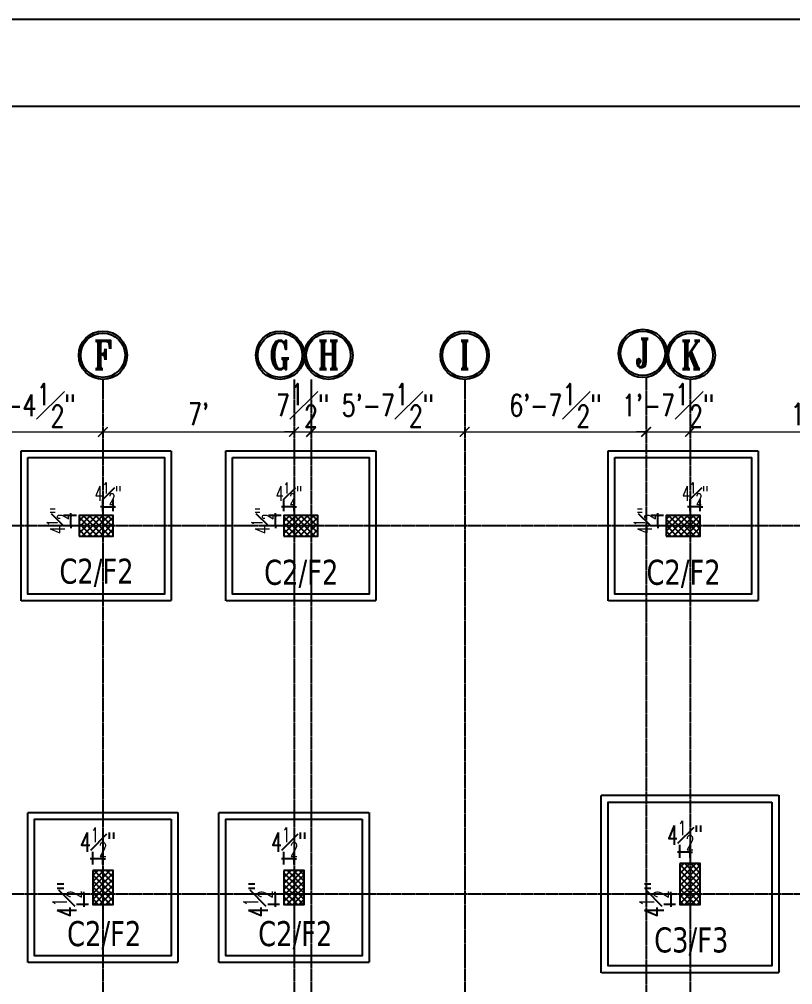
# Model space of a CAD drawing. Header units: inches. Extents: x 99023 to 109265, y 17199 to 18675.
# Drawn here: x 107194.7 to 107534.6, y 18208.2 to 18632.6 of the extents above; entities that cross this region are included whole.
import ezdxf
from ezdxf.enums import TextEntityAlignment as Align

# ---------------------------------------------------------------- set-up
doc = ezdxf.new("R2010")
doc.units = ezdxf.units.IN
doc.linetypes.add('CENTER', pattern=[2, 1.25, -0.25, 0.25, -0.25])
doc.linetypes.add('HIDDEN', pattern=[0.375, 0.25, -0.125])
doc.layers.get('0').update_dxf_attribs({"color": 255})
for name, color, linetype in [('Column', 170, 'Continuous'), ('FOOT', 4, 'Continuous'), ('FRN', 8, 'Continuous'), ('GRID-DIM', 5, 'Continuous'), ('HAT', 8, 'Continuous'), ('HATCH', 8, 'Continuous'), ('I-WALL-PATT', 7, 'Continuous'), ('PLAN', 1, 'Continuous'), ('TEXT', 7, 'Continuous')]:
    doc.layers.add(name, color=color, linetype=linetype)
doc.layers.add('DIM', color=250, linetype='Continuous', lineweight=15)
doc.styles.add('JCK', font='verdana.ttf', dxfattribs={"width": 0.75})
doc.styles.add('ROMANS', font='romans.shx', dxfattribs={"width": 0.75})
doc.styles.add('ROMANT', font='romant.shx')
doc.styles.get("Standard").update_dxf_attribs({"font": 'arial.ttf'})
doc.styles.add('style2', font='romans.shx', dxfattribs={"width": 0.65})
doc.dimstyles.new('115', dxfattribs={"dimscale": 4.25, "dimtxt": 3, "dimasz": 0.5, "dimexe": 0.75, "dimexo": 0.75, "dimgap": 0.25, "dimtad": 1, "dimdec": 8, "dimzin": 0, "dimdsep": 46, "dimlunit": 4, "dimtxsty": 'style2', "dimblk": 'DOT', "dimcen": 0.25, "dimdle": 0.75, "dimclrd": 5, "dimclre": 5, "dimclrt": 2, "dimadec": 0, "dimazin": 0, "dimtfac": 0.75, "dimtdec": 8, "dimtix": 1, "dimtmove": 2, "dimatfit": 0, "dimfxl": 1, "dimfrac": 1, "dimtolj": 1, "dimtzin": 0, "dimlwd": -1, "dimlwe": -1, "dimarcsym": 0})
doc.dimstyles.new('ISO-25', dxfattribs={"dimtxt": 5, "dimasz": 2, "dimexe": 1.25, "dimexo": 0.625, "dimtad": 0, "dimdec": 1, "dimlunit": 4, "dimtxsty": 'Standard', "dimblk": 'ARCHTICK', "dimcen": 2.5, "dimclrd": 5, "dimclre": 5, "dimclrt": 6, "dimadec": 0, "dimazin": 0, "dimtfac": 1, "dimtdec": 1, "dimtmove": 0, "dimatfit": 3, "dimfxl": 1, "dimarcsym": 0})
doc.dimstyles.new('JCK', dxfattribs={"dimscale": 4.25, "dimtxt": 3.25, "dimasz": 1.5, "dimexe": 1, "dimexo": 1, "dimgap": 0.5, "dimtad": 1, "dimdec": 1, "dimzin": 0, "dimdsep": 46, "dimlunit": 4, "dimtxsty": 'ROMANS', "dimblk": 'ARCHTICK', "dimcen": 0.09, "dimdle": 1, "dimclrd": 5, "dimclre": 5, "dimclrt": 6, "dimadec": 0, "dimazin": 0, "dimtfac": 1, "dimtdec": 1, "dimtix": 1, "dimtmove": 2, "dimatfit": 0, "dimfxl": 1, "dimfrac": 1, "dimtolj": 1, "dimtzin": 0, "dimlwd": -1, "dimlwe": -1, "dimarcsym": 0})

# ---------------------------------------------------------------- blocks, each defined once
blk = doc.blocks.new('_ArchTick')
at = {"color": 0, "linetype": 'ByBlock', "const_width": 0.15}
blk.add_lwpolyline([(-0.5, -0.5), (0.5, 0.5)], dxfattribs=at)
blk = doc.blocks.new('*D104')
at = {"layer": 'Defpoints', "color": 0, "linetype": 'ByBlock', "lineweight": -2, "transparency": 16777216}
for p in [(103742.79, 18414.44), (103748.47, 18414.44), (103748.47, 18409.94)]:
    blk.add_point(p, dxfattribs=at)
at = {"layer": 'GRID-DIM', "color": 5, "linetype": 'ByBlock', "transparency": 16777216}
for p, q in [((103742.79, 18414.44), (103742.79, 18415.5)), ((103745.28, 18414.44), (103739.6, 18414.44)), ((103742.79, 18409.94), (103742.79, 18414.44)), ((103745.28, 18409.94), (103739.6, 18409.94)), ((103742.79, 18409.94), (103742.79, 18408.88))]:
    blk.add_line(p, q, dxfattribs=at)
at = {"layer": 'GRID-DIM', "color": 5, "linetype": 'ByBlock', "transparency": 16777216, "xscale": 1.0625, "yscale": 1.0625, "zscale": 1.0625}
for p, rotation in [((103742.79, 18414.44), 270), ((103742.79, 18409.94), 90)]:
    blk.add_blockref('_ArchTick', p, dxfattribs=dict(at, rotation=rotation))
at = {"layer": 'GRID-DIM', "color": 2, "linetype": 'ByBlock', "transparency": 16777216, "insert": (103736.95, 18412.19), "char_height": 6.375, "attachment_point": 5, "rotation": 90, "style": 'style2'}
blk.add_mtext('\\A1;4{\\H0.75x;\\S1#2;}"', dxfattribs=at)
blk = doc.blocks.new('*D105')
at = {"layer": 'Defpoints', "color": 0, "linetype": 'ByBlock', "lineweight": -2, "transparency": 16777216}
for p in [(103756.88, 18418.3), (103756.88, 18413.16), (103761.38, 18413.16)]:
    blk.add_point(p, dxfattribs=at)
at = {"layer": 'GRID-DIM', "color": 5, "linetype": 'ByBlock', "transparency": 16777216}
for p, q in [((103756.88, 18416.35), (103756.88, 18421.48)), ((103761.38, 18416.35), (103761.38, 18421.48)), ((103756.88, 18418.3), (103755.82, 18418.3)), ((103761.38, 18418.3), (103756.88, 18418.3)), ((103761.38, 18418.3), (103762.45, 18418.3))]:
    blk.add_line(p, q, dxfattribs=at)
at = {"layer": 'GRID-DIM', "color": 5, "linetype": 'ByBlock', "transparency": 16777216, "xscale": 1.0625, "yscale": 1.0625, "zscale": 1.0625}
blk.add_blockref('_ArchTick', (103756.88, 18418.3), dxfattribs=at)
at = {"layer": 'GRID-DIM', "color": 5, "linetype": 'ByBlock', "transparency": 16777216, "xscale": 1.0625, "yscale": 1.0625, "zscale": 1.0625, "rotation": 180}
blk.add_blockref('_ArchTick', (103761.38, 18418.3), dxfattribs=at)
at = {"layer": 'GRID-DIM', "color": 2, "linetype": 'ByBlock', "transparency": 16777216, "insert": (103759.13, 18424.14), "char_height": 6.375, "attachment_point": 5, "style": 'style2'}
blk.add_mtext('\\A1;4{\\H0.75x;\\S1#2;}"', dxfattribs=at)
blk = doc.blocks.new('*D108')
at = {"layer": 'Defpoints', "color": 0, "linetype": 'ByBlock', "lineweight": -2, "transparency": 16777216}
for p in [(103574.75, 18414.44), (103580.43, 18414.44), (103580.43, 18409.94)]:
    blk.add_point(p, dxfattribs=at)
at = {"layer": 'GRID-DIM', "color": 5, "linetype": 'ByBlock', "transparency": 16777216}
for p, q in [((103574.75, 18414.44), (103574.75, 18415.5)), ((103577.24, 18414.44), (103571.56, 18414.44)), ((103574.75, 18409.94), (103574.75, 18414.44)), ((103577.24, 18409.94), (103571.56, 18409.94)), ((103574.75, 18409.94), (103574.75, 18408.88))]:
    blk.add_line(p, q, dxfattribs=at)
at = {"layer": 'GRID-DIM', "color": 5, "linetype": 'ByBlock', "transparency": 16777216, "xscale": 1.0625, "yscale": 1.0625, "zscale": 1.0625}
for p, rotation in [((103574.75, 18414.44), 270), ((103574.75, 18409.94), 90)]:
    blk.add_blockref('_ArchTick', p, dxfattribs=dict(at, rotation=rotation))
at = {"layer": 'GRID-DIM', "color": 2, "linetype": 'ByBlock', "transparency": 16777216, "insert": (103568.91, 18412.19), "char_height": 6.375, "attachment_point": 5, "rotation": 90, "style": 'style2'}
blk.add_mtext('\\A1;4{\\H0.75x;\\S1#2;}"', dxfattribs=at)
blk = doc.blocks.new('*D109')
at = {"layer": 'Defpoints', "color": 0, "linetype": 'ByBlock', "lineweight": -2, "transparency": 16777216}
for p in [(103578.34, 18418.3), (103578.34, 18413.16), (103582.84, 18413.16)]:
    blk.add_point(p, dxfattribs=at)
at = {"layer": 'GRID-DIM', "color": 5, "linetype": 'ByBlock', "transparency": 16777216}
for p, q in [((103578.34, 18416.35), (103578.34, 18421.48)), ((103582.84, 18416.35), (103582.84, 18421.48)), ((103578.34, 18418.3), (103577.28, 18418.3)), ((103582.84, 18418.3), (103578.34, 18418.3)), ((103582.84, 18418.3), (103583.91, 18418.3))]:
    blk.add_line(p, q, dxfattribs=at)
at = {"layer": 'GRID-DIM', "color": 5, "linetype": 'ByBlock', "transparency": 16777216, "xscale": 1.0625, "yscale": 1.0625, "zscale": 1.0625}
blk.add_blockref('_ArchTick', (103578.34, 18418.3), dxfattribs=at)
at = {"layer": 'GRID-DIM', "color": 5, "linetype": 'ByBlock', "transparency": 16777216, "xscale": 1.0625, "yscale": 1.0625, "zscale": 1.0625, "rotation": 180}
blk.add_blockref('_ArchTick', (103582.84, 18418.3), dxfattribs=at)
at = {"layer": 'GRID-DIM', "color": 2, "linetype": 'ByBlock', "transparency": 16777216, "insert": (103580.59, 18424.14), "char_height": 6.375, "attachment_point": 5, "style": 'style2'}
blk.add_mtext('\\A1;4{\\H0.75x;\\S1#2;}"', dxfattribs=at)
blk = doc.blocks.new('*D110')
at = {"layer": 'Defpoints', "color": 0, "linetype": 'ByBlock', "lineweight": -2, "transparency": 16777216}
for p in [(103484.75, 18414.44), (103490.43, 18414.44), (103490.43, 18409.94)]:
    blk.add_point(p, dxfattribs=at)
at = {"layer": 'GRID-DIM', "color": 5, "linetype": 'ByBlock', "transparency": 16777216}
for p, q in [((103484.75, 18414.44), (103484.75, 18415.5)), ((103487.24, 18414.44), (103481.56, 18414.44)), ((103484.75, 18409.94), (103484.75, 18414.44)), ((103487.24, 18409.94), (103481.56, 18409.94)), ((103484.75, 18409.94), (103484.75, 18408.88))]:
    blk.add_line(p, q, dxfattribs=at)
at = {"layer": 'GRID-DIM', "color": 5, "linetype": 'ByBlock', "transparency": 16777216, "xscale": 1.0625, "yscale": 1.0625, "zscale": 1.0625}
for p, rotation in [((103484.75, 18414.44), 270), ((103484.75, 18409.94), 90)]:
    blk.add_blockref('_ArchTick', p, dxfattribs=dict(at, rotation=rotation))
at = {"layer": 'GRID-DIM', "color": 2, "linetype": 'ByBlock', "transparency": 16777216, "insert": (103478.91, 18412.19), "char_height": 6.375, "attachment_point": 5, "rotation": 90, "style": 'style2'}
blk.add_mtext('\\A1;4{\\H0.75x;\\S1#2;}"', dxfattribs=at)
blk = doc.blocks.new('*D111')
at = {"layer": 'Defpoints', "color": 0, "linetype": 'ByBlock', "lineweight": -2, "transparency": 16777216}
for p in [(103503.34, 18418.3), (103498.84, 18413.16), (103503.34, 18413.16)]:
    blk.add_point(p, dxfattribs=at)
at = {"layer": 'GRID-DIM', "color": 5, "linetype": 'ByBlock', "transparency": 16777216}
for p, q in [((103498.84, 18416.35), (103498.84, 18421.48)), ((103503.34, 18416.35), (103503.34, 18421.48)), ((103498.84, 18418.3), (103497.78, 18418.3)), ((103498.84, 18418.3), (103503.34, 18418.3)), ((103503.34, 18418.3), (103504.41, 18418.3))]:
    blk.add_line(p, q, dxfattribs=at)
at = {"layer": 'GRID-DIM', "color": 5, "linetype": 'ByBlock', "transparency": 16777216, "xscale": 1.0625, "yscale": 1.0625, "zscale": 1.0625}
blk.add_blockref('_ArchTick', (103498.84, 18418.3), dxfattribs=at)
at = {"layer": 'GRID-DIM', "color": 5, "linetype": 'ByBlock', "transparency": 16777216, "xscale": 1.0625, "yscale": 1.0625, "zscale": 1.0625, "rotation": 180}
blk.add_blockref('_ArchTick', (103503.34, 18418.3), dxfattribs=at)
at = {"layer": 'GRID-DIM', "color": 2, "linetype": 'ByBlock', "transparency": 16777216, "insert": (103501.09, 18424.14), "char_height": 6.375, "attachment_point": 5, "style": 'style2'}
blk.add_mtext('\\A1;4{\\H0.75x;\\S1#2;}"', dxfattribs=at)
blk = doc.blocks.new('*D46')
at = {"layer": 'Defpoints', "color": 0, "linetype": 'ByBlock', "lineweight": -2, "transparency": 16777216}
for p in [(103494.34, 18263.46), (103494.34, 18257.78), (103498.84, 18257.78)]:
    blk.add_point(p, dxfattribs=at)
at = {"layer": 'GRID-DIM', "color": 5, "linetype": 'ByBlock', "transparency": 16777216}
for p, q in [((103494.34, 18260.97), (103494.34, 18266.65)), ((103498.84, 18260.97), (103498.84, 18266.65)), ((103494.34, 18263.46), (103493.28, 18263.46)), ((103498.84, 18263.46), (103494.34, 18263.46)), ((103498.84, 18263.46), (103499.91, 18263.46))]:
    blk.add_line(p, q, dxfattribs=at)
at = {"layer": 'GRID-DIM', "color": 5, "linetype": 'ByBlock', "transparency": 16777216, "xscale": 1.0625, "yscale": 1.0625, "zscale": 1.0625}
blk.add_blockref('_ArchTick', (103494.34, 18263.46), dxfattribs=at)
at = {"layer": 'GRID-DIM', "color": 5, "linetype": 'ByBlock', "transparency": 16777216, "xscale": 1.0625, "yscale": 1.0625, "zscale": 1.0625, "rotation": 180}
blk.add_blockref('_ArchTick', (103498.84, 18263.46), dxfattribs=at)
at = {"layer": 'GRID-DIM', "color": 2, "linetype": 'ByBlock', "transparency": 16777216, "insert": (103496.59, 18270.9), "char_height": 8.5, "attachment_point": 5, "style": 'style2'}
blk.add_mtext('\\A1;4{\\H0.75x;\\S1#2;}"', dxfattribs=at)
blk = doc.blocks.new('*D47')
at = {"layer": 'Defpoints', "color": 0, "linetype": 'ByBlock', "lineweight": -2, "transparency": 16777216}
for p in [(103495.62, 18247.94), (103490.49, 18243.44), (103495.62, 18243.44)]:
    blk.add_point(p, dxfattribs=at)
at = {"layer": 'GRID-DIM', "color": 5, "linetype": 'ByBlock', "transparency": 16777216}
for p, q in [((103492.44, 18247.94), (103487.3, 18247.94)), ((103490.49, 18247.94), (103490.49, 18249)), ((103490.49, 18247.94), (103490.49, 18243.44)), ((103492.44, 18243.44), (103487.3, 18243.44)), ((103490.49, 18243.44), (103490.49, 18242.38))]:
    blk.add_line(p, q, dxfattribs=at)
at = {"layer": 'GRID-DIM', "color": 5, "linetype": 'ByBlock', "transparency": 16777216, "xscale": 1.0625, "yscale": 1.0625, "zscale": 1.0625}
for p, rotation in [((103490.49, 18247.94), 270), ((103490.49, 18243.44), 90)]:
    blk.add_blockref('_ArchTick', p, dxfattribs=dict(at, rotation=rotation))
at = {"layer": 'GRID-DIM', "color": 2, "linetype": 'ByBlock', "transparency": 16777216, "insert": (103483.05, 18245.69), "char_height": 8.5, "attachment_point": 5, "rotation": 90, "style": 'style2'}
blk.add_mtext('\\A1;4{\\H0.75x;\\S1#2;}"', dxfattribs=at)
blk = doc.blocks.new('*D48')
at = {"layer": 'Defpoints', "color": 0, "linetype": 'ByBlock', "lineweight": -2, "transparency": 16777216}
for p in [(103578.34, 18263.46), (103578.34, 18257.78), (103582.84, 18257.78)]:
    blk.add_point(p, dxfattribs=at)
at = {"layer": 'GRID-DIM', "color": 5, "linetype": 'ByBlock', "transparency": 16777216}
for p, q in [((103578.34, 18260.97), (103578.34, 18266.65)), ((103582.84, 18260.97), (103582.84, 18266.65)), ((103578.34, 18263.46), (103577.28, 18263.46)), ((103582.84, 18263.46), (103578.34, 18263.46)), ((103582.84, 18263.46), (103583.91, 18263.46))]:
    blk.add_line(p, q, dxfattribs=at)
at = {"layer": 'GRID-DIM', "color": 5, "linetype": 'ByBlock', "transparency": 16777216, "xscale": 1.0625, "yscale": 1.0625, "zscale": 1.0625}
blk.add_blockref('_ArchTick', (103578.34, 18263.46), dxfattribs=at)
at = {"layer": 'GRID-DIM', "color": 5, "linetype": 'ByBlock', "transparency": 16777216, "xscale": 1.0625, "yscale": 1.0625, "zscale": 1.0625, "rotation": 180}
blk.add_blockref('_ArchTick', (103582.84, 18263.46), dxfattribs=at)
at = {"layer": 'GRID-DIM', "color": 2, "linetype": 'ByBlock', "transparency": 16777216, "insert": (103580.59, 18270.9), "char_height": 8.5, "attachment_point": 5, "style": 'style2'}
blk.add_mtext('\\A1;4{\\H0.75x;\\S1#2;}"', dxfattribs=at)
blk = doc.blocks.new('*D49')
at = {"layer": 'Defpoints', "color": 0, "linetype": 'ByBlock', "lineweight": -2, "transparency": 16777216}
for p in [(103579.62, 18247.94), (103574.49, 18243.44), (103579.62, 18243.44)]:
    blk.add_point(p, dxfattribs=at)
at = {"layer": 'GRID-DIM', "color": 5, "linetype": 'ByBlock', "transparency": 16777216}
for p, q in [((103576.44, 18247.94), (103571.3, 18247.94)), ((103574.49, 18247.94), (103574.49, 18249)), ((103574.49, 18247.94), (103574.49, 18243.44)), ((103576.44, 18243.44), (103571.3, 18243.44)), ((103574.49, 18243.44), (103574.49, 18242.38))]:
    blk.add_line(p, q, dxfattribs=at)
at = {"layer": 'GRID-DIM', "color": 5, "linetype": 'ByBlock', "transparency": 16777216, "xscale": 1.0625, "yscale": 1.0625, "zscale": 1.0625}
for p, rotation in [((103574.49, 18247.94), 270), ((103574.49, 18243.44), 90)]:
    blk.add_blockref('_ArchTick', p, dxfattribs=dict(at, rotation=rotation))
at = {"layer": 'GRID-DIM', "color": 2, "linetype": 'ByBlock', "transparency": 16777216, "insert": (103567.05, 18245.69), "char_height": 8.5, "attachment_point": 5, "rotation": 90, "style": 'style2'}
blk.add_mtext('\\A1;4{\\H0.75x;\\S1#2;}"', dxfattribs=at)
blk = doc.blocks.new('*D50')
at = {"layer": 'Defpoints', "color": 0, "linetype": 'ByBlock', "lineweight": -2, "transparency": 16777216}
for p in [(103752.38, 18266.46), (103752.38, 18260.78), (103756.88, 18260.78)]:
    blk.add_point(p, dxfattribs=at)
at = {"layer": 'GRID-DIM', "color": 5, "linetype": 'ByBlock', "transparency": 16777216}
for p, q in [((103752.38, 18263.97), (103752.38, 18269.65)), ((103756.88, 18263.97), (103756.88, 18269.65)), ((103752.38, 18266.46), (103751.32, 18266.46)), ((103756.88, 18266.46), (103752.38, 18266.46)), ((103756.88, 18266.46), (103757.95, 18266.46))]:
    blk.add_line(p, q, dxfattribs=at)
at = {"layer": 'GRID-DIM', "color": 5, "linetype": 'ByBlock', "transparency": 16777216, "xscale": 1.0625, "yscale": 1.0625, "zscale": 1.0625}
blk.add_blockref('_ArchTick', (103752.38, 18266.46), dxfattribs=at)
at = {"layer": 'GRID-DIM', "color": 5, "linetype": 'ByBlock', "transparency": 16777216, "xscale": 1.0625, "yscale": 1.0625, "zscale": 1.0625, "rotation": 180}
blk.add_blockref('_ArchTick', (103756.88, 18266.46), dxfattribs=at)
at = {"layer": 'GRID-DIM', "color": 2, "linetype": 'ByBlock', "transparency": 16777216, "insert": (103754.63, 18273.9), "char_height": 8.5, "attachment_point": 5, "style": 'style2'}
blk.add_mtext('\\A1;4{\\H0.75x;\\S1#2;}"', dxfattribs=at)
blk = doc.blocks.new('*D51')
at = {"layer": 'Defpoints', "color": 0, "linetype": 'ByBlock', "lineweight": -2, "transparency": 16777216}
for p in [(103753.66, 18247.94), (103748.52, 18243.44), (103753.66, 18243.44)]:
    blk.add_point(p, dxfattribs=at)
at = {"layer": 'GRID-DIM', "color": 5, "linetype": 'ByBlock', "transparency": 16777216}
for p, q in [((103750.47, 18247.94), (103745.34, 18247.94)), ((103748.52, 18247.94), (103748.52, 18249)), ((103748.52, 18247.94), (103748.52, 18243.44)), ((103750.47, 18243.44), (103745.34, 18243.44)), ((103748.52, 18243.44), (103748.52, 18242.38))]:
    blk.add_line(p, q, dxfattribs=at)
at = {"layer": 'GRID-DIM', "color": 5, "linetype": 'ByBlock', "transparency": 16777216, "xscale": 1.0625, "yscale": 1.0625, "zscale": 1.0625}
for p, rotation in [((103748.52, 18247.94), 270), ((103748.52, 18243.44), 90)]:
    blk.add_blockref('_ArchTick', p, dxfattribs=dict(at, rotation=rotation))
at = {"layer": 'GRID-DIM', "color": 2, "linetype": 'ByBlock', "transparency": 16777216, "insert": (103741.09, 18245.69), "char_height": 8.5, "attachment_point": 5, "rotation": 90, "style": 'style2'}
blk.add_mtext('\\A1;4{\\H0.75x;\\S1#2;}"', dxfattribs=at)
blk = doc.blocks.new('*D90')
at = {"layer": 'Defpoints', "color": 0, "linetype": 'ByBlock', "lineweight": -2, "transparency": 16777216}
for p in [(103434.34, 18451.2), (103498.84, 18451.2), (103498.84, 18451.2)]:
    blk.add_point(p, dxfattribs=at)
at = {"layer": 'DIM', "color": 5, "linetype": 'ByBlock', "transparency": 16777216}
blk.add_line((103432.22, 18451.2), (103500.97, 18451.2), dxfattribs=at)
at = {"layer": 'DIM', "color": 5, "linetype": 'ByBlock', "transparency": 16777216, "xscale": 4.25, "yscale": 4.25, "zscale": 4.25, "rotation": 180}
blk.add_blockref('_ArchTick', (103434.34, 18451.2), dxfattribs=at)
at = {"layer": 'DIM', "color": 5, "linetype": 'ByBlock', "transparency": 16777216, "xscale": 4.25, "yscale": 4.25, "zscale": 4.25}
blk.add_blockref('_ArchTick', (103498.84, 18451.2), dxfattribs=at)
at = {"layer": 'DIM', "color": 6, "linetype": 'ByBlock', "transparency": 16777216, "insert": (103466.59, 18462.89), "char_height": 9.5625, "attachment_point": 5, "style": 'ROMANS'}
blk.add_mtext('\\A1;5\'-4{\\H1x;\\S1#2;}"', dxfattribs=at)
blk = doc.blocks.new('*D91')
at = {"layer": 'Defpoints', "color": 0, "linetype": 'ByBlock', "lineweight": -2, "transparency": 16777216}
for p in [(103498.84, 18451.2), (103582.84, 18451.2), (103582.84, 18451.2)]:
    blk.add_point(p, dxfattribs=at)
at = {"layer": 'DIM', "color": 5, "linetype": 'ByBlock', "transparency": 16777216}
blk.add_line((103496.72, 18451.2), (103584.97, 18451.2), dxfattribs=at)
at = {"layer": 'DIM', "color": 5, "linetype": 'ByBlock', "transparency": 16777216, "xscale": 4.25, "yscale": 4.25, "zscale": 4.25, "rotation": 180}
blk.add_blockref('_ArchTick', (103498.84, 18451.2), dxfattribs=at)
at = {"layer": 'DIM', "color": 5, "linetype": 'ByBlock', "transparency": 16777216, "xscale": 4.25, "yscale": 4.25, "zscale": 4.25}
blk.add_blockref('_ArchTick', (103582.84, 18451.2), dxfattribs=at)
at = {"layer": 'DIM', "color": 6, "linetype": 'ByBlock', "transparency": 16777216, "insert": (103540.84, 18459.02), "char_height": 9.562, "attachment_point": 5, "style": 'ROMANS'}
blk.add_mtext("\\A1;7'", dxfattribs=at)
blk = doc.blocks.new('*D92')
at = {"layer": 'Defpoints', "color": 0, "linetype": 'ByBlock', "lineweight": -2, "transparency": 16777216}
for p in [(103582.84, 18451.2), (103590.34, 18451.2), (103590.34, 18451.2)]:
    blk.add_point(p, dxfattribs=at)
at = {"layer": 'DIM', "color": 5, "linetype": 'ByBlock', "transparency": 16777216}
for p, q in [((103582.84, 18451.2), (103578.59, 18451.2)), ((103582.84, 18451.2), (103590.34, 18451.2)), ((103590.34, 18451.2), (103594.59, 18451.2))]:
    blk.add_line(p, q, dxfattribs=at)
at = {"layer": 'DIM', "color": 5, "linetype": 'ByBlock', "transparency": 16777216, "xscale": 4.25, "yscale": 4.25, "zscale": 4.25}
blk.add_blockref('_ArchTick', (103582.84, 18451.2), dxfattribs=at)
at = {"layer": 'DIM', "color": 5, "linetype": 'ByBlock', "transparency": 16777216, "xscale": 4.25, "yscale": 4.25, "zscale": 4.25, "rotation": 180}
blk.add_blockref('_ArchTick', (103590.34, 18451.2), dxfattribs=at)
at = {"layer": 'DIM', "color": 6, "linetype": 'ByBlock', "transparency": 16777216, "insert": (103586.59, 18462.89), "char_height": 9.5625, "attachment_point": 5, "style": 'ROMANS'}
blk.add_mtext('\\A1;7{\\H1x;\\S1#2;}"', dxfattribs=at)
blk = doc.blocks.new('*D93')
at = {"layer": 'Defpoints', "color": 0, "linetype": 'ByBlock', "lineweight": -2, "transparency": 16777216}
for p in [(103590.34, 18451.2), (103657.84, 18451.2), (103657.84, 18451.2)]:
    blk.add_point(p, dxfattribs=at)
at = {"layer": 'DIM', "color": 5, "linetype": 'ByBlock', "transparency": 16777216}
blk.add_line((103588.22, 18451.2), (103659.97, 18451.2), dxfattribs=at)
at = {"layer": 'DIM', "color": 5, "linetype": 'ByBlock', "transparency": 16777216, "xscale": 4.25, "yscale": 4.25, "zscale": 4.25, "rotation": 180}
blk.add_blockref('_ArchTick', (103590.34, 18451.2), dxfattribs=at)
at = {"layer": 'DIM', "color": 5, "linetype": 'ByBlock', "transparency": 16777216, "xscale": 4.25, "yscale": 4.25, "zscale": 4.25}
blk.add_blockref('_ArchTick', (103657.84, 18451.2), dxfattribs=at)
at = {"layer": 'DIM', "color": 6, "linetype": 'ByBlock', "transparency": 16777216, "insert": (103624.09, 18462.89), "char_height": 9.5625, "attachment_point": 5, "style": 'ROMANS'}
blk.add_mtext('\\A1;5\'-7{\\H1x;\\S1#2;}"', dxfattribs=at)
blk = doc.blocks.new('*D94')
at = {"layer": 'Defpoints', "color": 0, "linetype": 'ByBlock', "lineweight": -2, "transparency": 16777216}
for p in [(103657.84, 18451.2), (103737.56, 18451.2), (103737.56, 18451.2)]:
    blk.add_point(p, dxfattribs=at)
at = {"layer": 'DIM', "color": 5, "linetype": 'ByBlock', "transparency": 16777216}
blk.add_line((103655.72, 18451.2), (103739.68, 18451.2), dxfattribs=at)
at = {"layer": 'DIM', "color": 5, "linetype": 'ByBlock', "transparency": 16777216, "xscale": 4.25, "yscale": 4.25, "zscale": 4.25, "rotation": 180}
blk.add_blockref('_ArchTick', (103657.84, 18451.2), dxfattribs=at)
at = {"layer": 'DIM', "color": 5, "linetype": 'ByBlock', "transparency": 16777216, "xscale": 4.25, "yscale": 4.25, "zscale": 4.25}
blk.add_blockref('_ArchTick', (103737.56, 18451.2), dxfattribs=at)
at = {"layer": 'DIM', "color": 6, "linetype": 'ByBlock', "transparency": 16777216, "insert": (103697.7, 18462.89), "char_height": 9.5625, "attachment_point": 5, "style": 'ROMANS'}
blk.add_mtext('\\A1;6\'-7{\\H1x;\\S1#2;}"', dxfattribs=at)
blk = doc.blocks.new('*D95')
at = {"layer": 'Defpoints', "color": 0, "linetype": 'ByBlock', "lineweight": -2, "transparency": 16777216}
for p in [(103737.56, 18451.2), (103756.88, 18451.2), (103756.88, 18451.2)]:
    blk.add_point(p, dxfattribs=at)
at = {"layer": 'DIM', "color": 5, "linetype": 'ByBlock', "transparency": 16777216}
for p, q in [((103737.56, 18451.2), (103733.31, 18451.2)), ((103737.56, 18451.2), (103756.88, 18451.2)), ((103756.88, 18451.2), (103761.13, 18451.2))]:
    blk.add_line(p, q, dxfattribs=at)
at = {"layer": 'DIM', "color": 5, "linetype": 'ByBlock', "transparency": 16777216, "xscale": 4.25, "yscale": 4.25, "zscale": 4.25}
blk.add_blockref('_ArchTick', (103737.56, 18451.2), dxfattribs=at)
at = {"layer": 'DIM', "color": 5, "linetype": 'ByBlock', "transparency": 16777216, "xscale": 4.25, "yscale": 4.25, "zscale": 4.25, "rotation": 180}
blk.add_blockref('_ArchTick', (103756.88, 18451.2), dxfattribs=at)
at = {"layer": 'DIM', "color": 6, "linetype": 'ByBlock', "transparency": 16777216, "insert": (103747.22, 18462.89), "char_height": 9.5625, "attachment_point": 5, "style": 'ROMANS'}
blk.add_mtext('\\A1;1\'-7{\\H1x;\\S1#2;}"', dxfattribs=at)
blk = doc.blocks.new('*D96')
at = {"layer": 'Defpoints', "color": 0, "linetype": 'ByBlock', "lineweight": -2, "transparency": 16777216}
for p in [(103756.88, 18451.2), (103879.84, 18451.2), (103879.84, 18451.2)]:
    blk.add_point(p, dxfattribs=at)
at = {"layer": 'DIM', "color": 5, "linetype": 'ByBlock', "transparency": 16777216}
blk.add_line((103754.76, 18451.2), (103881.97, 18451.2), dxfattribs=at)
at = {"layer": 'DIM', "color": 5, "linetype": 'ByBlock', "transparency": 16777216, "xscale": 4.25, "yscale": 4.25, "zscale": 4.25, "rotation": 180}
blk.add_blockref('_ArchTick', (103756.88, 18451.2), dxfattribs=at)
at = {"layer": 'DIM', "color": 5, "linetype": 'ByBlock', "transparency": 16777216, "xscale": 4.25, "yscale": 4.25, "zscale": 4.25}
blk.add_blockref('_ArchTick', (103879.84, 18451.2), dxfattribs=at)
at = {"layer": 'DIM', "color": 6, "linetype": 'ByBlock', "transparency": 16777216, "insert": (103818.36, 18459.02), "char_height": 9.562, "attachment_point": 5, "style": 'ROMANS'}
blk.add_mtext('\\A1;10\'-3"', dxfattribs=at)
blk = doc.blocks.new('*D120')
at = {"color": 5, "lineweight": -2, "transparency": 16777216}
for p, q in [((102891.34, 18595.06), (102891.34, 18633.85)), ((102891.34, 18632.6), (104188.3, 18632.6)), ((105531.34, 18632.6), (104234.39, 18632.6)), ((105531.34, 18595.06), (105531.34, 18633.85))]:
    blk.add_line(p, q, dxfattribs=at)
at = {"layer": 'Defpoints', "color": 0, "lineweight": -2, "transparency": 16777216}
for p in [(105531.34, 18632.6), (102891.34, 18594.44), (105531.34, 18594.44)]:
    blk.add_point(p, dxfattribs=at)
at = {"color": 5, "lineweight": -2, "transparency": 16777216, "xscale": 2, "yscale": 2, "zscale": 2, "rotation": 180}
blk.add_blockref('_ArchTick', (102891.34, 18632.6), dxfattribs=at)
at = {"color": 5, "lineweight": -2, "transparency": 16777216, "xscale": 2, "yscale": 2, "zscale": 2}
blk.add_blockref('_ArchTick', (105531.34, 18632.6), dxfattribs=at)
at = {"color": 6, "lineweight": -2, "transparency": 16777216, "insert": (104211.34, 18632.6), "char_height": 18, "attachment_point": 5}
blk.add_mtext("220'", dxfattribs=at)
blk = doc.blocks.new('RTHTRHTRJ')
at = {"layer": 'HAT', "linetype": 'ByBlock'}
h = blk.add_hatch(dxfattribs=at)
h.set_pattern_fill('ANSI37', color=256, scale=15)
h.set_pattern_definition([(45, (-247990.6225, -54534.0869), (-1.325825215, 1.325825215), []), (135, (-247990.6225, -54534.0869), (-1.325825215, -1.325825215), [])])
h.paths.add_polyline_path([(103395.34, 17979.44), (103410.34, 17979.44), (103410.34, 17988.44), (103395.34, 17988.44)])
edge = h.paths.add_edge_path()
edge.add_arc((103590.34, 18066.44), 6, 0, 360)
edge = h.paths.add_edge_path()
edge.add_arc((103434.34, 18066.44), 6, 0, 360)
edge = h.paths.add_edge_path()
edge.add_arc((103590.34, 18175.94), 6, 0, 360)
edge = h.paths.add_edge_path()
edge.add_arc((103434.34, 18175.94), 6, 0, 360)
edge = h.paths.add_edge_path()
edge.add_arc((103962.34, 17926.61), 6, 0, 360)
edge = h.paths.add_edge_path()
edge.add_arc((103962.34, 17769.44), 6, 0, 360)
edge = h.paths.add_edge_path()
edge.add_arc((103737.56, 17769.44), 6, 0, 360)
edge = h.paths.add_edge_path()
edge.add_arc((103879.84, 17851.94), 6, 0, 360)
edge = h.paths.add_edge_path()
edge.add_arc((103756.88, 17851.94), 6, 0, 360)
edge = h.paths.add_edge_path()
edge.add_arc((103657.84, 17851.94), 6, 0, 360)
h.paths.add_polyline_path([(103884.34, 17979.44), (103866.34, 17979.44), (103866.34, 17988.44), (103884.34, 17988.44)])
h.paths.add_polyline_path([(103743.38, 17979.44), (103761.38, 17979.44), (103761.38, 17988.44), (103743.38, 17988.44)])
h.paths.add_polyline_path([(103578.34, 17979.44), (103593.34, 17979.44), (103593.34, 17988.44), (103578.34, 17988.44)])
h.paths.add_polyline_path([(103395.34, 17847.44), (103410.34, 17847.44), (103410.34, 17856.44), (103395.34, 17856.44)])
h.paths.add_polyline_path([(103578.34, 17862.44), (103578.34, 17847.44), (103587.34, 17847.44), (103587.34, 17862.44)])
h.paths.add_polyline_path([(103875.34, 18261.44), (103875.34, 18243.44), (103884.34, 18243.44), (103884.34, 18261.44)])
h.paths.add_polyline_path([(103752.38, 18261.44), (103752.38, 18243.44), (103761.38, 18243.44), (103761.38, 18261.44)])
h.paths.add_polyline_path([(103578.34, 18258.44), (103578.34, 18243.44), (103587.34, 18243.44), (103587.34, 18258.44)])
h.paths.add_polyline_path([(103494.34, 18258.44), (103494.34, 18243.44), (103503.34, 18243.44), (103503.34, 18258.44)])
h.paths.add_polyline_path([(103311.34, 18258.44), (103311.34, 18243.44), (103320.34, 18243.44), (103320.34, 18258.44)])
h.paths.add_polyline_path([(103197.34, 18171.44), (103215.34, 18171.44), (103215.34, 18180.44), (103197.34, 18180.44)])
h.paths.add_polyline_path([(103206.34, 18006.44), (103206.34, 17991.44), (103215.34, 17991.44), (103215.34, 18006.44)])
h.paths.add_polyline_path([(103206.34, 17862.44), (103206.34, 17847.44), (103215.34, 17847.44), (103215.34, 17862.44)])
h.paths.add_polyline_path([(103020.34, 17862.44), (103020.34, 17847.44), (103029.34, 17847.44), (103029.34, 17862.44)])
h.paths.add_polyline_path([(103020.34, 18006.44), (103020.34, 17991.44), (103029.34, 17991.44), (103029.34, 18006.44)])
h.paths.add_polyline_path([(103020.34, 18189.44), (103020.34, 18171.44), (103029.34, 18171.44), (103029.34, 18189.44)])
h.paths.add_polyline_path([(103020.34, 18414.44), (103020.34, 18399.44), (103029.34, 18399.44), (103029.34, 18414.44)])
h.paths.add_polyline_path([(103311.34, 18405.44), (103326.34, 18405.44), (103326.34, 18414.44), (103311.34, 18414.44)])
h.paths.add_polyline_path([(103200.34, 18405.44), (103215.34, 18405.44), (103215.34, 18414.44), (103200.34, 18414.44)])
h.paths.add_polyline_path([(103488.34, 18405.44), (103503.34, 18405.44), (103503.34, 18414.44), (103488.34, 18414.44)])
h.paths.add_polyline_path([(103578.34, 18405.44), (103593.34, 18405.44), (103593.34, 18414.44), (103578.34, 18414.44)])
h.paths.add_polyline_path([(103869.34, 18405.44), (103884.34, 18405.44), (103884.34, 18414.44), (103869.34, 18414.44)])
h.paths.add_polyline_path([(103746.38, 18405.44), (103761.38, 18405.44), (103761.38, 18414.44), (103746.38, 18414.44)])
at = {"layer": 'Column', "color": 3, "linetype": 'ByBlock', "ltscale": 12}
for points in [[(103488.34, 18405.44), (103503.34, 18405.44), (103503.34, 18414.44), (103488.34, 18414.44)], [(103578.34, 18405.44), (103593.34, 18405.44), (103593.34, 18414.44), (103578.34, 18414.44)], [(103746.38, 18405.44), (103761.38, 18405.44), (103761.38, 18414.44), (103746.38, 18414.44)], [(103494.34, 18258.44), (103494.34, 18243.44), (103503.34, 18243.44), (103503.34, 18258.44)], [(103578.34, 18258.44), (103578.34, 18243.44), (103587.34, 18243.44), (103587.34, 18258.44)], [(103752.38, 18261.44), (103752.38, 18243.44), (103761.38, 18243.44), (103761.38, 18261.44)]]:
    blk.add_lwpolyline(points, close=True, dxfattribs=at)
at = {"layer": 'FOOT', "ltscale": 2}
for points in [[(103465.84, 18439.94), (103525.84, 18439.94), (103525.84, 18379.94), (103465.84, 18379.94)], [(103555.84, 18439.94), (103615.84, 18439.94), (103615.84, 18379.94), (103555.84, 18379.94)], [(103723.88, 18439.94), (103783.88, 18439.94), (103783.88, 18379.94), (103723.88, 18379.94)], [(103792.88, 18288.44), (103792.88, 18216.44), (103720.88, 18216.44), (103720.88, 18288.44)], [(103528.84, 18280.94), (103528.84, 18220.94), (103468.84, 18220.94), (103468.84, 18280.94)], [(103612.84, 18280.94), (103612.84, 18220.94), (103552.84, 18220.94), (103552.84, 18280.94)]]:
    blk.add_lwpolyline(points, close=True, dxfattribs=at)
at = {"layer": 'FRN', "color": 8}
for centre, radius in [((103736.15, 18485.73), 10.64), ((103498.84, 18484.9), 10.64), ((103498.84, 18484.9), 9.75), ((103576.7, 18484.9), 10.64), ((103576.7, 18484.9), 9.75), ((103597.98, 18484.9), 10.64), ((103597.98, 18484.9), 9.75), ((103657.84, 18484.9), 10.64), ((103657.84, 18484.9), 9.75), ((103736.15, 18485.73), 9.75), ((103757.23, 18484.9), 10.64), ((103757.23, 18484.9), 9.75)]:
    blk.add_circle(centre, radius, dxfattribs=at)
at = {"layer": 'HATCH', "linetype": 'HIDDEN'}
for points in [[(103462.84, 18442.94), (103528.84, 18442.94), (103528.84, 18376.94), (103462.84, 18376.94)], [(103552.84, 18442.94), (103618.84, 18442.94), (103618.84, 18376.94), (103552.84, 18376.94)], [(103720.88, 18442.94), (103786.88, 18442.94), (103786.88, 18376.94), (103720.88, 18376.94)], [(103795.88, 18291.44), (103795.88, 18213.44), (103717.88, 18213.44), (103717.88, 18291.44)], [(103531.84, 18283.94), (103531.84, 18217.94), (103465.84, 18217.94), (103465.84, 18283.94)], [(103615.84, 18283.94), (103615.84, 18217.94), (103549.84, 18217.94), (103549.84, 18283.94)]]:
    blk.add_lwpolyline(points, close=True, dxfattribs=at)
at = {"layer": 'I-WALL-PATT', "color": 18, "true_color": 0x000000}
for q in [(103890.34, 18594.44), (105531.34, 18594.44)]:
    blk.add_line((102891.34, 18594.44), q, dxfattribs=at)
at = {"layer": 'PLAN', "color": 8, "linetype": 'CENTER', "ltscale": 0.5}
for p, q in [((103737.56, 18475.08), (103737.56, 17735.72)), ((103498.84, 18474.26), (103498.84, 17734.9)), ((103582.84, 18474.26), (103582.84, 17734.9)), ((103590.34, 18474.26), (103590.34, 17734.9)), ((103657.84, 18474.26), (103657.84, 17734.9)), ((103756.88, 18474.26), (103756.88, 17734.9)), ((104003.04, 18409.94), (102936.9, 18409.94)), ((104003.04, 18247.94), (102936.9, 18247.94))]:
    blk.add_line(p, q, dxfattribs=at)
at = {"layer": 'TEXT', "style": 'ROMANT', "width": 0.75}
for s, p in [('J', (103736.15, 18485.84)), ('F', (103498.84, 18485.02)), ('G', (103576.7, 18485.02)), ('H', (103597.98, 18485.02)), ('I', (103657.84, 18485.02)), ('K', (103757.23, 18485.02))]:
    blk.add_text(s, height=12.48, dxfattribs=at).set_placement(p, align=Align.MIDDLE_CENTER)
at = {"layer": 'TEXT', "ltscale": 2, "style": 'JCK', "width": 0.75}
for s, p in [('C2/F2', (103496.01, 18389.99)), ('C2/F2', (103586.01, 18389.5)), ('C2/F2', (103754.05, 18389.5)), ('C2/F2', (103499.39, 18230.65)), ('C2/F2', (103583.39, 18230.65)), ('C3/F3', (103757.43, 18227.87))]:
    blk.add_text(s, height=11, dxfattribs=at).set_placement(p, align=Align.MIDDLE_CENTER)
at = {"color": 18, "lineweight": -2, "true_color": 0x000000}
dim = blk.add_linear_dim(base=(105531.34, 18632.6), p1=(102891.34, 18594.44), p2=(105531.34, 18594.44), dimstyle='ISO-25', override={"dimtxt": 18}, dxfattribs=at)
dim.commit()
dim.dimension.update_dxf_attribs({"geometry": '*D120', "text_midpoint": (104211.34, 18632.6)})
at = {"layer": 'DIM', "linetype": 'ByBlock'}
for base, p1, p2, picture, middle in [((103498.84, 18451.2), (103434.34, 18451.2), (103498.84, 18451.2), '*D90', (103466.59, 18462.89)), ((103590.34, 18451.2), (103582.84, 18451.2), (103590.34, 18451.2), '*D92', (103586.59, 18462.89)), ((103657.84, 18451.2), (103590.34, 18451.2), (103657.84, 18451.2), '*D93', (103624.09, 18462.89)), ((103737.56, 18451.2), (103657.84, 18451.2), (103737.56, 18451.2), '*D94', (103697.7, 18462.89)), ((103756.88, 18451.2), (103737.56, 18451.2), (103756.88, 18451.2), '*D95', (103747.22, 18462.89)), ((103582.84, 18451.2), (103498.84, 18451.2), (103582.84, 18451.2), '*D91', (103540.84, 18459.02)), ((103879.84, 18451.2), (103756.88, 18451.2), (103879.84, 18451.2), '*D96', (103818.36, 18459.02))]:
    dim = blk.add_linear_dim(base=base, p1=p1, p2=p2, dimstyle='JCK', override={"dimtxt": 2.25, "dimasz": 1, "dimexe": 0.5, "dimexo": 0.5, "dimdle": 0.5}, dxfattribs=at)
    dim.commit()
    dim.dimension.update_dxf_attribs({"geometry": picture, "text_midpoint": middle})
at = {"layer": 'GRID-DIM', "linetype": 'ByBlock'}
for base, p1, p2, override, picture, middle in [((103503.34, 18418.3), (103498.84, 18413.16), (103503.34, 18413.16), {"dimtxt": 1.5, "dimasz": 0.25, "dimdec": 1, "dimblk1": 'ArchTick', "dimblk2": 'ArchTick', "dimsah": 1}, '*D111', (103501.09, 18424.14)), ((103752.38, 18266.46), (103756.88, 18260.78), (103752.38, 18260.78), {"dimtxt": 2, "dimasz": 0.25, "dimdec": 1, "dimblk1": 'ArchTick', "dimblk2": 'ArchTick', "dimsah": 1}, '*D50', (103754.63, 18273.9)), ((103494.34, 18263.46), (103498.84, 18257.78), (103494.34, 18257.78), {"dimtxt": 2, "dimasz": 0.25, "dimdec": 1, "dimblk1": 'ArchTick', "dimblk2": 'ArchTick', "dimsah": 1}, '*D46', (103496.59, 18270.9)), ((103578.34, 18263.46), (103582.84, 18257.78), (103578.34, 18257.78), {"dimtxt": 2, "dimasz": 0.25, "dimdec": 1, "dimblk1": 'ArchTick', "dimblk2": 'ArchTick', "dimsah": 1}, '*D48', (103580.59, 18270.9))]:
    dim = blk.add_linear_dim(base=base, p1=p1, p2=p2, dimstyle='115', override=override, dxfattribs=at)
    dim.commit()
    dim.dimension.update_dxf_attribs({"geometry": picture, "text_midpoint": middle})
for base, p1, p2, angle, override, picture, middle in [((103578.34, 18418.3), (103582.84, 18413.16), (103578.34, 18413.16), 180, {"dimtxt": 1.5, "dimasz": 0.25, "dimdec": 1, "dimblk1": 'ArchTick', "dimblk2": 'ArchTick', "dimsah": 1}, '*D109', (103580.59, 18424.14)), ((103756.88, 18418.3), (103761.38, 18413.16), (103756.88, 18413.16), 180, {"dimtxt": 1.5, "dimasz": 0.25, "dimdec": 1, "dimblk1": 'ArchTick', "dimblk2": 'ArchTick', "dimsah": 1}, '*D105', (103759.13, 18424.14)), ((103484.75, 18414.44), (103490.43, 18409.94), (103490.43, 18414.44), 270, {"dimtxt": 1.5, "dimasz": 0.25, "dimdec": 1, "dimblk1": 'ArchTick', "dimblk2": 'ArchTick', "dimsah": 1}, '*D110', (103478.91, 18412.19)), ((103574.75, 18414.44), (103580.43, 18409.94), (103580.43, 18414.44), 270, {"dimtxt": 1.5, "dimasz": 0.25, "dimdec": 1, "dimblk1": 'ArchTick', "dimblk2": 'ArchTick', "dimsah": 1}, '*D108', (103568.91, 18412.19)), ((103742.79, 18414.44), (103748.47, 18409.94), (103748.47, 18414.44), 270, {"dimtxt": 1.5, "dimasz": 0.25, "dimdec": 1, "dimblk1": 'ArchTick', "dimblk2": 'ArchTick', "dimsah": 1}, '*D104', (103736.95, 18412.19)), ((103490.49, 18243.44), (103495.62, 18247.94), (103495.62, 18243.44), 270, {"dimtxt": 2, "dimasz": 0.25, "dimdec": 1, "dimblk1": 'ArchTick', "dimblk2": 'ArchTick', "dimsah": 1}, '*D47', (103483.05, 18245.69)), ((103574.49, 18243.44), (103579.62, 18247.94), (103579.62, 18243.44), 270, {"dimtxt": 2, "dimasz": 0.25, "dimdec": 1, "dimblk1": 'ArchTick', "dimblk2": 'ArchTick', "dimsah": 1}, '*D49', (103567.05, 18245.69)), ((103748.52, 18243.44), (103753.66, 18247.94), (103753.66, 18243.44), 270, {"dimtxt": 2, "dimasz": 0.25, "dimdec": 1, "dimblk1": 'ArchTick', "dimblk2": 'ArchTick', "dimsah": 1}, '*D51', (103741.09, 18245.69))]:
    dim = blk.add_linear_dim(base=base, p1=p1, p2=p2, angle=angle, dimstyle='115', override=override, dxfattribs=at)
    dim.commit()
    dim.dimension.update_dxf_attribs({"geometry": picture, "text_midpoint": middle})

msp = doc.modelspace()

# ---------------------------------------------------------------- block references
at = {"color": 18, "lineweight": -2, "true_color": 0x000000}
msp.add_blockref('RTHTRHTRJ', (3732.64302849, 0), dxfattribs=at)

doc.saveas('drawing.dxf')
